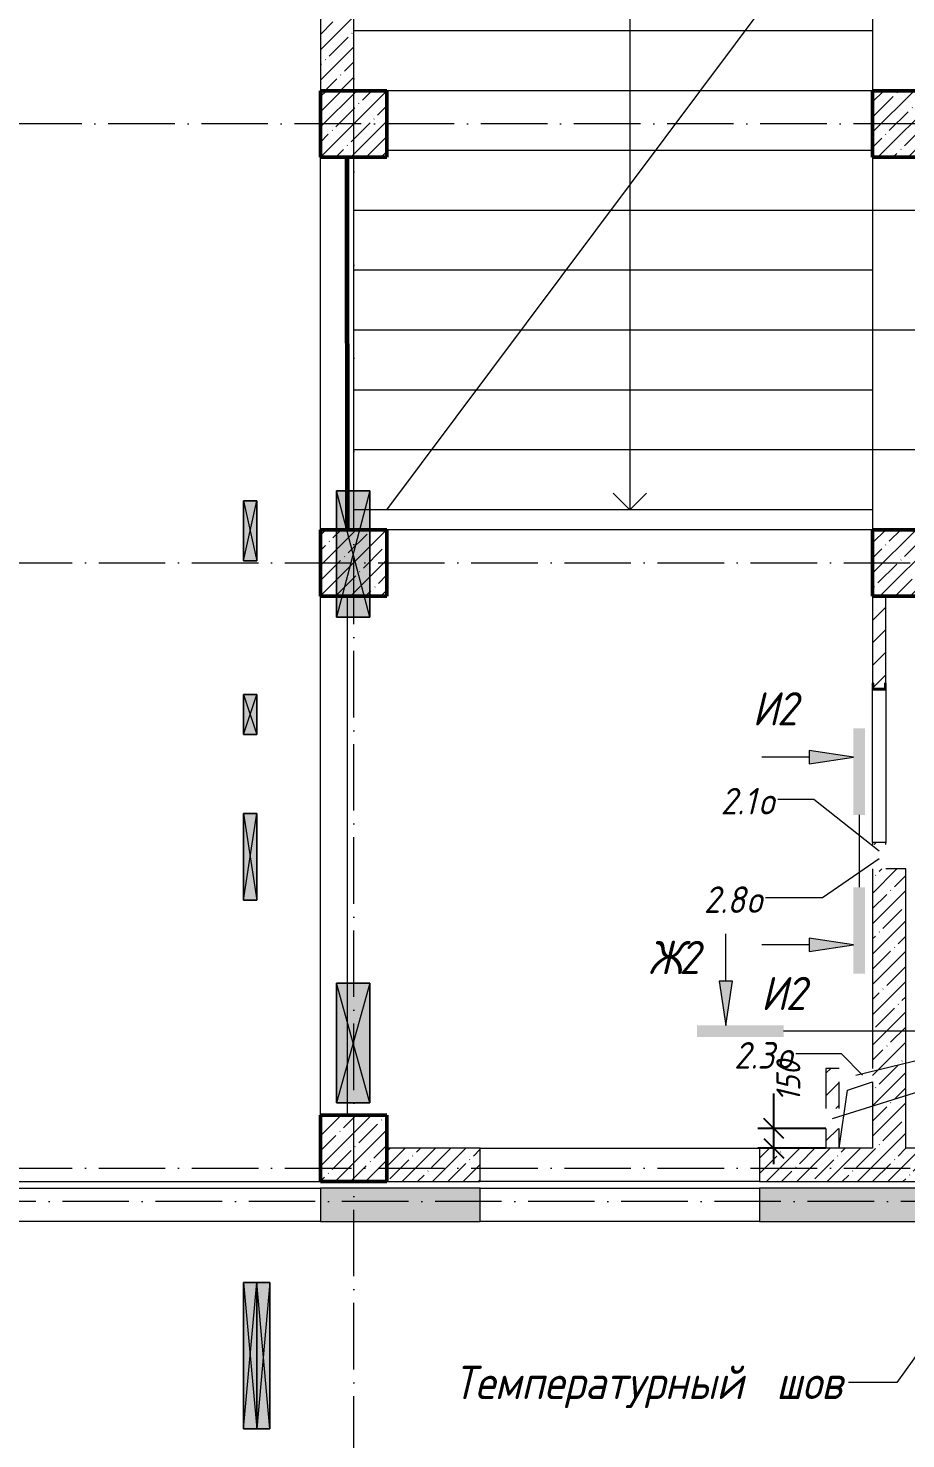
# Model space of a CAD drawing. Header units: millimetres. Extents: x -356862 to 418287, y 0 to 839748.
# Drawn here: x -8256 to -1659, y 318141 to 328744 of the extents above; entities that cross this region are included whole.
import ezdxf

# ---------------------------------------------------------------- set-up
doc = ezdxf.new("R2010")
doc.units = ezdxf.units.MM
doc.linetypes.add('200_ШТРИХ_ш1п0_6_', pattern=[160, 100, -60])
doc.linetypes.add('50_200_ШТРИХ_1Т_ш5_п1_п1_', pattern=[700, 500, -100, 0, -100])
for name, color, linetype, lineweight in [('11)Плитка подокон', 170, 'Continuous', 60), ('A-____-____-DIMS', 7, 'Continuous', 9), ('A-____-NOTE-TEXT', 7, 'Continuous', 9), ('A-____-NOTE-TEXT-1', 7, 'Continuous', 5), ('A-DETL-____-OTLN-4', 7, 'Continuous', 18), ('A-DETL-GENF-OTLN', 7, 'Continuous', 9), ('A-FLOR-____-OTLN', 7, 'Continuous', 9), ('A-GENM-____-MCUT', 7, 'Continuous', 25), ('A-GENM-____-OTLN', 7, 'Continuous', 9), ('A-GENM-____-OTLN-1', 7, 'Continuous', 25), ('A-GLAZ-____-IDEN', 7, 'Continuous', 9), ('A-GLAZ-____-OTLN', 7, 'Continuous', 9), ('A-WALL-____-MCUT-1', 7, 'Continuous', 9), ('A-WALL-____-OTLN', 7, 'Continuous', 9), ('A-WALL-____-PATT-1', 7, 'Continuous', 9), ('A-WALL-FNSH-MCUT-1', 7, 'Continuous', 9), ('G-____-____-TEXT', 7, 'Continuous', 9), ('I-WALL-____-OTLN', 7, 'Continuous', 9), ('S-COLS-____-MCUT', 7, 'Continuous', 50), ('S-COLS-____-OTLN', 7, 'Continuous', 9), ('S-GRID-____-OTLN-1', 7, '50_200_ШТРИХ_1Т_ш5_п1_п1_', 9), ('S-STRS-____-OTLN-1', 7, 'Continuous', 9)]:
    doc.layers.add(name, color=color, linetype=linetype, lineweight=lineweight)
for name, color, linetype, lineweight, true_color in [('A-DETL-GENF-OTLN-4', 9, '200_ШТРИХ_ш1п0_6_', 9, 0x808080), ('A-DETL-GENF-OTLN-5', 7, 'Continuous', 5, 0xc0c0c0), ('A-GLAZ-____-OTLN-1', 7, 'Continuous', 9, 0xc0c0c0)]:
    doc.layers.add(name, color=color, linetype=linetype, lineweight=lineweight, true_color=true_color)
doc.styles.add('ISOCPEUR_I', font='isocpeui.ttf', dxfattribs={"width": 0.9, "height": 2.5})
doc.styles.add('ISOCPEUR_I_10', font='isocpeui.ttf', dxfattribs={"width": 0.9, "height": 180})
doc.styles.add('ISOCPEUR_I_9', font='isocpeui.ttf', dxfattribs={"width": 0.9, "height": 250})
doc.dimstyles.new('ISO-1_8_0_9К_СРЕДНИЙ_Кладочные_3', dxfattribs={"dimscale": 304.8, "dimtxt": 179.276612, "dimasz": 0.492126, "dimexe": 0.393701, "dimexo": 0, "dimgap": 0, "dimtad": 1, "dimdec": 3, "dimrnd": 0.001, "dimdsep": 46, "dimtxsty": 'ISOCPEUR_I_10', "dimblk1": 'OBLIQUE', "dimblk2": 'OBLIQUE', "dimsah": 1, "dimcen": 0.09, "dimdle": 0.393701, "dimazin": 0, "dimtfac": 1, "dimtdec": 4, "dimtix": 1, "dimtmove": 0, "dimatfit": 3, "dimfxl": 1, "dimtvp": 1, "dimtolj": 1, "dimtzin": 0, "dimarcsym": 2})
pattern_1 = [(45, (-15659.08, 310542.9), (-84.8528, 84.8528), [])]
pattern_2 = [(45, (-15659.08, 310542.9), (-114.04925, 114.04925), []), (45, (-15545.03, 310542.9), (-114.04925, 114.04925), [201.612, -40.322, 3.353, -36.97])]

# ---------------------------------------------------------------- blocks, each defined once
blk = doc.blocks.new('BSC_Колонна _Прямоугольная - 500х500-V103-АР1_План отверстий 2 этажа в осях 1-64_А-ГГ')
at = {"layer": 'S-COLS-____-OTLN'}
h = blk.add_hatch(dxfattribs=at)
h.set_pattern_fill('FP_132', color=256, style=0, pattern_type=2)
h.set_pattern_definition([(45, (-9850, -9781.04), (-114.0493, 114.0493), []), (45, (-9735.95, -9781.04), (-114.0493, 114.0493), [201.613, -40.323, 3.353, -36.97])])
h.paths.add_polyline_path([(-250, -250), (250, -250), (250, 250), (-250, 250)], flags=0)
at = {"layer": 'S-COLS-____-MCUT'}
for p, q in [((250, 250), (-250, 250)), ((-250, 250), (-250, -250)), ((250, -250), (250, 250)), ((-250, -250), (250, -250))]:
    blk.add_line(p, q, dxfattribs=at)
blk = doc.blocks.new('BSC_Колонна _Прямоугольная - 500х500-V105-АР1_План отверстий 2 этажа в осях 1-64_А-ГГ')
at = {"layer": 'S-COLS-____-OTLN'}
h = blk.add_hatch(dxfattribs=at)
h.set_pattern_fill('FP_134', color=256, style=0, pattern_type=2)
h.set_pattern_definition([(45, (-9850, -17481.04), (-114.0493, 114.0493), []), (45, (-9735.95, -17481.04), (-114.0493, 114.0493), [201.613, -40.323, 3.353, -36.97])])
h.paths.add_polyline_path([(-250, -250), (250, -250), (250, 250), (-250, 250)], flags=0)
at = {"layer": 'S-COLS-____-MCUT'}
for p, q in [((250, 250), (-250, 250)), ((-250, 250), (-250, -250)), ((250, -250), (250, 250)), ((-250, -250), (250, -250))]:
    blk.add_line(p, q, dxfattribs=at)
blk = doc.blocks.new('BSC_Колонна _Прямоугольная - 500х700-V110-АР1_План отверстий 2 этажа в осях 1-64_А-ГГ')
at = {"layer": 'S-COLS-____-OTLN'}
h = blk.add_hatch(dxfattribs=at)
h.set_pattern_fill('FP_139', color=256, style=0, pattern_type=2)
h.set_pattern_definition([(315, (-17481.04, 14100), (114.0493, 114.0493), []), (315, (-17481.04, 13985.95), (114.0493, 114.0493), [201.612, -40.322, 3.353, -36.97])])
h.paths.add_polyline_path([(-250, 350), (-250, -350), (250, -350), (250, 350)], flags=0)
at = {"layer": 'S-COLS-____-MCUT'}
for p, q in [((250, 350), (-250, 350)), ((-250, 350), (-250, -350)), ((250, -350), (250, 350)), ((-250, -350), (250, -350))]:
    blk.add_line(p, q, dxfattribs=at)
blk = doc.blocks.new('BSC_Колонна _Прямоугольная - 500х700-V134-АР1_План отверстий 2 этажа в осях 1-64_А-ГГ')
at = {"layer": 'S-COLS-____-OTLN'}
h = blk.add_hatch(dxfattribs=at)
h.set_pattern_fill('FP_164', color=256, style=0, pattern_type=2)
h.set_pattern_definition([(315, (-14181.04, 14100), (114.0493, 114.0493), []), (315, (-14181.04, 13985.95), (114.0493, 114.0493), [201.612, -40.322, 3.353, -36.97])])
h.paths.add_polyline_path([(-250, 350), (-250, -350), (250, -350), (250, 350)], flags=0)
at = {"layer": 'S-COLS-____-MCUT'}
for p, q in [((250, 350), (-250, 350)), ((-250, 350), (-250, -350)), ((250, -350), (250, 350)), ((-250, -350), (250, -350))]:
    blk.add_line(p, q, dxfattribs=at)
blk = doc.blocks.new('154_Стойка_СКБ_Швеллер - СМ-2180_100-28318692-АР1_План отверстий 2 этажа в осях 1-64_А-ГГ')
at = {"layer": 'A-GENM-____-MCUT'}
for p, q in [((171, 50), (125, 50)), ((125, 50), (125, -50)), ((129.5, 42.4), (171, 42.4)), ((129.5, -42.4), (129.5, 42.4)), ((171, 42.4), (171, 50)), ((125, -50), (171, -50)), ((171, -42.4), (129.5, -42.4)), ((171, -50), (171, -42.4))]:
    blk.add_line(p, q, dxfattribs=at)
blk = doc.blocks.new('AR_Отверстие прямоугольное _в плите_ - AR_Отверстие прямоугольное _в плите_-V185-АР1_План отверстий 2 этажа в осях 1-64_А-ГГ')
at = {"layer": 'A-GENM-____-OTLN'}
for p, q in [((-63, 188), (125, 250)), ((-125, -250), (-63, 188))]:
    blk.add_line(p, q, dxfattribs=at)
blk = doc.blocks.new('AR_Отверстие прямоугольное _в стене__БезПР - AR_Отверстие прямоугольное _в стене__БезПР-30590122-АР1_План отверстий 2 этажа в осях 1-64_А-ГГ')
at = {"layer": 'A-GLAZ-____-OTLN-1'}
blk.add_hatch(color=256, dxfattribs=at).paths.add_polyline_path([(475, -125), (475, 125), (-475, 125), (-475, -125)], flags=0)
at = {"layer": 'A-DETL-GENF-OTLN'}
for p, q in [((-475, -125), (-475, 125)), ((-475, 125), (475, 125)), ((475, 125), (-475, -125)), ((-475, 125), (475, -125)), ((475, 125), (-475, 125)), ((-475, 125), (-475, -125)), ((475, 125), (475, -125)), ((475, -125), (475, 125)), ((475, -125), (-475, -125)), ((-475, -125), (475, -125))]:
    blk.add_line(p, q, dxfattribs=at)
at = {"layer": 'A-GLAZ-____-OTLN'}
blk.add_line((475, 125), (-475, 125), dxfattribs=at)
blk = doc.blocks.new('AR_Отверстие прямоугольное _в стене__БезПР - AR_Отверстие прямоугольное _в стене__БезПР-30590124-АР1_План отверстий 2 этажа в осях 1-64_А-ГГ')
at = {"layer": 'A-GLAZ-____-OTLN-1'}
blk.add_hatch(color=256, dxfattribs=at).paths.add_polyline_path([(450, -125), (450, 125), (-450, 125), (-450, -125)], flags=0)
at = {"layer": 'A-DETL-GENF-OTLN'}
for p, q in [((-450, -125), (-450, 125)), ((-450, 125), (450, 125)), ((450, 125), (-450, -125)), ((-450, 125), (450, -125)), ((450, 125), (-450, 125)), ((-450, 125), (-450, -125)), ((450, 125), (450, -125)), ((450, -125), (450, 125)), ((450, -125), (-450, -125)), ((-450, -125), (450, -125))]:
    blk.add_line(p, q, dxfattribs=at)
at = {"layer": 'A-GLAZ-____-OTLN'}
blk.add_line((450, 125), (-450, 125), dxfattribs=at)
blk = doc.blocks.new('AR_Отверстие прямоугольное _в стене__БезПР - AR_Отверстие прямоугольное _в стене__БезПР-36428237-АР1_План отверстий 2 этажа в осях 1-64_А-ГГ')
at = {"layer": 'A-GLAZ-____-OTLN'}
blk.add_hatch(color=256, dxfattribs=at).paths.add_polyline_path([(-325, -50), (325, -50), (325, 50), (-325, 50)], flags=0)
at = {"layer": 'A-DETL-GENF-OTLN'}
for p, q in [((-325, -50), (-325, 50)), ((-325, 50), (325, 50)), ((325, 50), (-325, -50)), ((-325, 50), (325, -50)), ((325, 50), (-325, 50)), ((-325, 50), (-325, -50)), ((325, 50), (325, -50)), ((325, -50), (325, 50)), ((325, -50), (-325, -50)), ((-325, -50), (325, -50))]:
    blk.add_line(p, q, dxfattribs=at)
at = {"layer": 'A-GLAZ-____-OTLN'}
blk.add_line((325, 50), (-325, 50), dxfattribs=at)
blk = doc.blocks.new('AR_Отверстие прямоугольное _в стене_ - AR_Отверстие прямоугольное _в стене__ОВ-36889588-АР1_План отверстий 2 этажа в осях 1-64_А-ГГ')
at = {"layer": 'A-GLAZ-____-OTLN'}
blk.add_hatch(color=256, dxfattribs=at).paths.add_polyline_path([(-550, -50), (550, -50), (550, 50), (-550, 50)], flags=0)
at = {"layer": 'A-DETL-GENF-OTLN'}
for p, q in [((-550, -50), (-550, 50)), ((-550, 50), (550, 50)), ((550, 50), (-550, -50)), ((-550, 50), (550, -50)), ((550, 50), (-550, 50)), ((-550, 50), (-550, -50)), ((550, 50), (550, -50)), ((550, -50), (550, 50))]:
    blk.add_line(p, q, dxfattribs=at)
blk = doc.blocks.new('AR_Отверстие прямоугольное _в стене__БезПР - AR_Отверстие прямоугольное _в стене__БезПР-36788913-АР1_План отверстий 2 этажа в осях 1-64_А-ГГ')
at = {"layer": 'A-GLAZ-____-OTLN'}
blk.add_hatch(color=256, dxfattribs=at).paths.add_polyline_path([(-225, -50), (225, -50), (225, 50), (-225, 50)], flags=0)
at = {"layer": 'A-DETL-GENF-OTLN'}
for p, q in [((-225, -50), (-225, 50)), ((-225, 50), (225, 50)), ((225, 50), (-225, -50)), ((-225, 50), (225, -50)), ((225, 50), (-225, 50)), ((-225, 50), (-225, -50)), ((225, 50), (225, -50)), ((225, -50), (225, 50)), ((225, -50), (-225, -50)), ((-225, -50), (225, -50))]:
    blk.add_line(p, q, dxfattribs=at)
at = {"layer": 'A-GLAZ-____-OTLN'}
blk.add_line((225, 50), (-225, 50), dxfattribs=at)
blk = doc.blocks.new('AR_Отверстие прямоугольное _в стене__БезПР - AR_Отверстие прямоугольное _в стене__БезПР-36788904-АР1_План отверстий 2 этажа в осях 1-64_А-ГГ')
at = {"layer": 'A-GLAZ-____-OTLN'}
blk.add_hatch(color=256, dxfattribs=at).paths.add_polyline_path([(150, -50), (150, 50), (-150, 50), (-150, -50)], flags=0)
at = {"layer": 'A-DETL-GENF-OTLN'}
for p, q in [((-150, -50), (-150, 50)), ((-150, 50), (150, 50)), ((150, 50), (-150, -50)), ((-150, 50), (150, -50)), ((150, 50), (-150, 50)), ((-150, 50), (-150, -50)), ((150, 50), (150, -50)), ((150, -50), (150, 50)), ((150, -50), (-150, -50)), ((-150, -50), (150, -50))]:
    blk.add_line(p, q, dxfattribs=at)
at = {"layer": 'A-GLAZ-____-OTLN'}
blk.add_line((150, 50), (-150, 50), dxfattribs=at)
blk = doc.blocks.new('AR_Отверстие прямоугольное _в стене_ - AR_Отверстие прямоугольное _в стене__ОВ-36943067-АР1_План отверстий 2 этажа в осях 1-64_А-ГГ')
at = {"layer": 'A-GLAZ-____-OTLN'}
blk.add_hatch(color=256, dxfattribs=at).paths.add_polyline_path([(-550, -50), (550, -50), (550, 50), (-550, 50)], flags=0)
at = {"layer": 'A-DETL-GENF-OTLN'}
for p, q in [((-550, -50), (-550, 50)), ((-550, 50), (550, 50)), ((550, 50), (-550, -50)), ((-550, 50), (550, -50)), ((550, 50), (-550, 50)), ((-550, 50), (-550, -50)), ((550, 50), (550, -50)), ((550, -50), (550, 50)), ((550, -50), (-550, -50)), ((-550, -50), (550, -50))]:
    blk.add_line(p, q, dxfattribs=at)
blk = doc.blocks.new('DET_L_Имитация разреза_ISO2-5 - Влево-36878805-АР1_План отверстий 2 этажа в осях 1-64_А-ГГ')
at = {"layer": 'A-DETL-GENF-OTLN-5'}
blk.add_line((143, 0), (687, 0), dxfattribs=at)
blk = doc.blocks.new('DET_L_Имитация разреза_ISO2-5 - Низ-36884722-АР1_План отверстий 2 этажа в осях 1-64_А-ГГ')
at = {"layer": 'A-DETL-GENF-OTLN-5'}
blk.add_line((143, 0), (1257, 0), dxfattribs=at)
blk = doc.blocks.new('_Oblique')
at = {"color": 0, "linetype": 'ByBlock', "lineweight": -2}
blk.add_line((-0.5, -0.5), (0.5, 0.5), dxfattribs=at)
blk = doc.blocks.new('*D9178')
at = {"layer": 'A-____-____-DIMS', "color": 0, "lineweight": -2, "transparency": 16777216}
for p, q in [((-2652, 320474), (-2652, 320737)), ((-2259, 320474), (-2772, 320474)), ((-2652, 320204), (-2652, 320474)), ((-2259, 320324), (-2772, 320324))]:
    blk.add_line(p, q, dxfattribs=at)
at = {"layer": 'Defpoints', "color": 0, "transparency": 16777216}
for p in [(-2652, 320474), (-2259, 320474), (-2259, 320324)]:
    blk.add_point(p, dxfattribs=at)
at = {"layer": 'A-____-____-DIMS', "color": 0, "lineweight": -2, "transparency": 16777216, "xscale": 150, "yscale": 150, "zscale": 150}
for p, rotation in [((-2652, 320474), 90), ((-2652, 320324), 270)]:
    blk.add_blockref('_Oblique', p, dxfattribs=dict(at, rotation=rotation))
at = {"layer": 'A-____-____-DIMS', "color": 0, "transparency": 16777216, "insert": (-2632, 320673), "char_height": 180, "width": 368.21, "attachment_point": 1, "rotation": 90, "line_spacing_factor": 1.149209, "style": 'ISOCPEUR_I_10'}
blk.add_mtext('\\A1;150', dxfattribs=at)

msp = doc.modelspace()

# ---------------------------------------------------------------- hatches: boundary and pattern name
at = {"layer": 'A-____-NOTE-TEXT-1'}
for points in [[(-1965.713, 322830.8496), (-1965.713, 323480.8496), (-2052.4496, 323480.8496), (-2052.4496, 322830.8496)], [(-2386.091, 323215.0015), (-2052.4496, 323265.0015), (-2386.091, 323315.0015)], [(-1965.713, 321637.0369), (-1965.713, 322287.0369), (-2052.4496, 322287.0369), (-2052.4496, 321637.0369)], [(-2386.091, 321802.885), (-2052.4496, 321852.885), (-2386.091, 321902.885)], [(-3011.8062, 321247.3116), (-2961.8062, 321580.953), (-3061.8062, 321580.953)], [(-3227.6543, 321160.575), (-2577.6543, 321160.575), (-2577.6543, 321247.3116), (-3227.6543, 321247.3116)]]:
    msp.add_hatch(color=256, dxfattribs=at).paths.add_polyline_path(points, flags=0)
at = {"layer": 'A-WALL-____-PATT-1'}
h = msp.add_hatch(dxfattribs=at)
h.set_pattern_fill('FP_25', color=256, style=0, pattern_type=2)
h.set_pattern_definition(pattern_2)
h.paths.add_polyline_path([(-6059.0813, 328273.9433), (-5809.0813, 328273.9433), (-5809.0813, 329123.9433), (-6059.0813, 329123.9433), (-6059.0813, 328478.6898)], flags=0)
h.paths.add_polyline_path([(-6059.0813, 329423.9433), (-5809.0813, 329423.9433), (-5809.0813, 332173.9433), (-6059.0813, 332173.9433), (-6059.0813, 331918.6657)], flags=0)
h = msp.add_hatch(dxfattribs=at)
h.set_pattern_fill('FP_4', color=256, style=0, pattern_type=2)
h.set_pattern_definition(pattern_1)
h.paths.add_polyline_path([(-1909.0813, 322608.9433), (-1809.0813, 322608.9433), (-1809.0813, 322623.9433), (-1909.0813, 322623.9433)], flags=0)
h.paths.add_polyline_path([(-1816.6813, 323778.4433), (-1815.6527, 323819.9433), (-1809.0813, 323819.9433), (-1809.0813, 324473.9433), (-1909.0813, 324473.9433), (-1909.0813, 323819.9433), (-1901.4813, 323819.9433), (-1901.4813, 323778.4433)], flags=0)
h = msp.add_hatch(dxfattribs=at)
h.set_pattern_fill('FP_25', color=256, style=0, pattern_type=2)
h.set_pattern_definition(pattern_2)
h.paths.add_polyline_path([(-1909.0813, 320323.9433), (-1659.0813, 320323.9433), (-1659.0813, 322423.9433), (-1909.0813, 322423.9433), (-1909.0813, 320823.9433)], flags=0)
h = msp.add_hatch(dxfattribs=at)
h.set_pattern_fill('FP_4', color=256, style=0, pattern_type=2)
h.set_pattern_definition(pattern_1)
h.paths.add_polyline_path([(-2259.0813, 320323.9433), (-2159.0813, 320323.9433), (-2159.0813, 320473.9433), (-2259.0813, 320473.9433)], flags=0)
h.paths.add_polyline_path([(-2199.0813, 320623.9433), (-2159.0813, 320623.9433), (-2159.0813, 320923.9433), (-2259.0813, 320923.9433), (-2259.0813, 320623.9433)], flags=0)
h = msp.add_hatch(dxfattribs=at)
h.set_pattern_fill('FP_25', color=256, style=0, pattern_type=2)
h.set_pattern_definition(pattern_2)
h.paths.add_polyline_path([(7190.9187, 320073.9433), (7190.9187, 320323.9433), (6990.9187, 320323.9433), (6990.9187, 320073.9433)], flags=0)
h.paths.add_polyline_path([(4890.9187, 320073.9433), (4890.9187, 320323.9433), (-2759.0813, 320323.9433), (-2759.0813, 320073.9433), (2001.872, 320073.9433)], flags=0)
h.paths.add_polyline_path([(-5067.9852, 320073.9433), (-4859.0813, 320073.9433), (-4859.0813, 320323.9433), (-5559.0813, 320323.9433), (-5559.0813, 320073.9433)], flags=0)
h = msp.add_hatch(dxfattribs=at)
h.set_pattern_fill('FP_25', color=256, style=0, pattern_type=2)
h.set_pattern_definition(pattern_2)
h.paths.add_polyline_path([(6990.9187, 319773.9433), (7890.9187, 319773.9433), (7890.9187, 320023.9433), (6990.9187, 320023.9433)], flags=0)
h.paths.add_polyline_path([(4890.9187, 319773.9433), (4890.9187, 320023.9433), (-2759.0813, 320023.9433), (-2759.0813, 319773.9433), (2001.872, 319773.9433)], flags=0)
h.paths.add_polyline_path([(-4859.0813, 319773.9433), (-4859.0813, 320023.9433), (-6059.0813, 320023.9433), (-6059.0813, 319773.9433), (-5067.9852, 319773.9433)], flags=0)
h.paths.add_polyline_path([(-10370.378, 319773.9433), (-10059.0813, 319773.9433), (-10059.0813, 320023.9433), (-17609.0813, 320023.9433), (-17609.0813, 319773.9433), (-12137.8423, 319773.9433)], flags=0)
at = {"layer": 'S-COLS-____-OTLN'}
h = msp.add_hatch(dxfattribs=at)
h.set_pattern_fill('FP_25', color=256, style=0, pattern_type=2)
h.set_pattern_definition(pattern_2)
h.paths.add_polyline_path([(-6059.0813, 324473.9433), (-5559.0813, 324473.9433), (-5559.0813, 324973.9433), (-6059.0813, 324973.9433)], flags=0)

# ---------------------------------------------------------------- linework, layer by layer
at = {"layer": '11)Плитка подокон'}
msp.add_lwpolyline([(-5861.1695, 327773.9433), (-5859.0813, 324973.9433)], dxfattribs=at)
at = {"layer": 'A-____-NOTE-TEXT'}
for p, q in [((-2052.4496, 323265.0015), (-2386.091, 323315.0015)), ((-2386.091, 323315.0015), (-2386.091, 323215.0015)), ((-2386.091, 323265.0015), (-2742.341, 323265.0015)), ((-2386.091, 323215.0015), (-2052.4496, 323265.0015)), ((-3011.8062, 321580.953), (-3011.8062, 321937.203)), ((-2386.091, 321852.885), (-2742.341, 321852.885)), ((-2386.091, 321902.885), (-2386.091, 321802.885)), ((-2052.4496, 321852.885), (-2386.091, 321902.885)), ((-2386.091, 321802.885), (-2052.4496, 321852.885)), ((-2961.8062, 321580.953), (-3061.8062, 321580.953)), ((-3061.8062, 321580.953), (-3011.8062, 321247.3116)), ((-3011.8062, 321247.3116), (-2961.8062, 321580.953))]:
    msp.add_line(p, q, dxfattribs=at)
at = {"layer": 'A-DETL-____-OTLN-4'}
msp.add_line((-5559.0813, 325123.9433), (7640.9187, 342773.9433), dxfattribs=at)
at = {"layer": 'A-FLOR-____-OTLN'}
for p, q in [((-5809.0813, 324973.9433), (-5809.0813, 327773.9433)), ((-1909.0813, 324973.9433), (-5559.0813, 324973.9433)), ((-10059.0813, 320073.9433), (-6059.0813, 320073.9433))]:
    msp.add_line(p, q, dxfattribs=at)
at = {"layer": 'A-GLAZ-____-IDEN'}
for p, q in [((-2350.9845, 322945.9753), (-2622.1168, 322945.9753)), ((-1859.0813, 322558.9433), (-2350.9845, 322945.9753)), ((-1859.0813, 322498.9433), (-2284.2794, 322205.7714)), ((-2284.2794, 322205.7714), (-2713.6119, 322205.7714)), ((-2142.6634, 321035.2375), (-2485.9392, 321035.2375)), ((-1984.0813, 320873.9433), (-2142.6634, 321035.2375)), ((-2034.0813, 320873.9433), (-1344.4356, 321040.8801)), ((-2209.0813, 320548.9433), (-1344.4356, 320820.6724))]:
    msp.add_line(p, q, dxfattribs=at)
at = {"layer": 'A-WALL-____-MCUT-1'}
for p, q in [((-6059.0813, 329123.9433), (-6059.0813, 328273.9433)), ((-5809.0813, 328273.9433), (-5809.0813, 329123.9433)), ((-1909.0813, 322423.9433), (-1909.0813, 320923.9433)), ((-1659.0813, 322423.9433), (-1809.0813, 322423.9433)), ((-1659.0813, 320323.9433), (-1659.0813, 322423.9433)), ((-1909.0813, 320823.9433), (-1909.0813, 320323.9433)), ((-4859.0813, 320323.9433), (-5559.0813, 320323.9433)), ((-4859.0813, 320073.9433), (-4859.0813, 320323.9433)), ((-1909.0813, 320323.9433), (-2759.0813, 320323.9433)), ((-2759.0813, 320323.9433), (-2759.0813, 320073.9433)), ((790.9187, 320323.9433), (-1659.0813, 320323.9433)), ((-4859.0813, 320023.9433), (-6059.0813, 320023.9433)), ((-6059.0813, 320023.9433), (-6059.0813, 319773.9433)), ((-5559.0813, 320073.9433), (-4859.0813, 320073.9433)), ((-4859.0813, 319773.9433), (-4859.0813, 320023.9433)), ((-2759.0813, 320073.9433), (4890.9187, 320073.9433)), ((4890.9187, 320023.9433), (-2759.0813, 320023.9433)), ((-2759.0813, 320023.9433), (-2759.0813, 319773.9433)), ((-6059.0813, 319773.9433), (-4859.0813, 319773.9433)), ((-2759.0813, 319773.9433), (4890.9187, 319773.9433))]:
    msp.add_line(p, q, dxfattribs=at)
at = {"layer": 'A-WALL-____-OTLN'}
for p, q in [((-4859.0813, 320323.9433), (-2759.0813, 320323.9433)), ((-10059.0813, 320023.9433), (-6059.0813, 320023.9433)), ((-2759.0813, 320073.9433), (-4859.0813, 320073.9433)), ((-4859.0813, 320023.9433), (-2759.0813, 320023.9433)), ((-6059.0813, 319773.9433), (-10059.0813, 319773.9433)), ((-2759.0813, 319773.9433), (-4859.0813, 319773.9433))]:
    msp.add_line(p, q, dxfattribs=at)
at = {"layer": 'A-WALL-FNSH-MCUT-1'}
for p, q in [((-1909.0813, 324473.9433), (-1909.0813, 323819.9433)), ((-1809.0813, 323819.9433), (-1809.0813, 324473.9433)), ((-1909.0813, 322623.9433), (-1909.0813, 322608.9433)), ((-1809.0813, 322623.9433), (-1909.0813, 322623.9433)), ((-1809.0813, 322608.9433), (-1809.0813, 322623.9433)), ((-2159.0813, 320923.9433), (-2259.0813, 320923.9433)), ((-2259.0813, 320923.9433), (-2259.0813, 320623.9433)), ((-2159.0813, 320623.9433), (-2159.0813, 320823.9433)), ((-2259.0813, 320473.9433), (-2259.0813, 320323.9433)), ((-2159.0813, 320323.9433), (-2159.0813, 320473.9433))]:
    msp.add_line(p, q, dxfattribs=at)
at = {"layer": 'G-____-____-TEXT'}
for p, q in [((-670.117, 320042.1023), (-1726.2094, 318563.9704)), ((-1726.2094, 318563.9704), (-2090.4758, 318563.9704))]:
    msp.add_line(p, q, dxfattribs=at)
at = {"layer": 'I-WALL-____-OTLN'}
for p, q in [((-6059.0813, 324973.9433), (-6059.0813, 327773.9433)), ((-5859.0813, 327773.9433), (-5859.0813, 324973.9433)), ((-6059.0813, 320573.9433), (-6059.0813, 324473.9433)), ((-5859.0813, 324473.9433), (-5859.0813, 320573.9433)), ((-1909.0813, 322623.9433), (-1909.0813, 323773.9433)), ((-1809.0813, 323773.9433), (-1809.0813, 322623.9433))]:
    msp.add_line(p, q, dxfattribs=at)
at = {"layer": 'S-COLS-____-MCUT'}
for p, q in [((-5559.0813, 324973.9433), (-6059.0813, 324973.9433)), ((-6059.0813, 324973.9433), (-6059.0813, 324473.9433)), ((-5559.0813, 324473.9433), (-5559.0813, 324973.9433)), ((-6059.0813, 324473.9433), (-5559.0813, 324473.9433))]:
    msp.add_line(p, q, dxfattribs=at)
at = {"layer": 'S-GRID-____-OTLN-1'}
for p, q in [((-5809.0813, 306060.2949), (-5809.0813, 360423.8609)), ((11048.6579, 328023.9433), (-20327.8515, 328023.9433)), ((-20327.8515, 324723.9433), (11048.6579, 324723.9433)), ((-20327.8515, 320173.9433), (8211.5194, 320173.9433)), ((88415.3253, 319923.9433), (-20104.6453, 319923.9433))]:
    msp.add_line(p, q, dxfattribs=at)
at = {"layer": 'S-STRS-____-OTLN-1'}
for p, q in [((-3734.0813, 329173.9433), (-3734.0813, 328723.9433)), ((-1909.0813, 329173.9433), (-1909.0813, 328273.9433)), ((-1909.0813, 328723.9433), (-5809.0813, 328723.9433)), ((-1909.0813, 328723.9433), (-5809.0813, 328723.9433)), ((-3734.0813, 328723.9433), (-3734.0813, 328273.9433)), ((-1909.0813, 328723.9433), (-1909.0813, 328273.9433)), ((-1909.0813, 328273.9433), (-5559.0813, 328273.9433)), ((-1909.0813, 328273.9433), (-5559.0813, 328273.9433)), ((-3734.0813, 328273.9433), (-3734.0813, 327823.9433)), ((-1909.0813, 327823.9433), (-5559.0813, 327823.9433)), ((-1909.0813, 327823.9433), (-5559.0813, 327823.9433)), ((-3734.0813, 327823.9433), (-3734.0813, 327373.9433)), ((-1909.0813, 327773.9433), (-1909.0813, 327373.9433)), ((-1909.0813, 327773.9433), (-1909.0813, 327373.9433)), ((-1909.0813, 327373.9433), (-5809.0813, 327373.9433)), ((-1909.0813, 327373.9433), (-5809.0813, 327373.9433)), ((-3734.0813, 327373.9433), (-3734.0813, 326923.9433)), ((-1909.0813, 327373.9433), (-1909.0813, 326473.9433)), ((5690.9187, 327373.9433), (-1909.0813, 327373.9433)), ((5690.9187, 327373.9433), (-1909.0813, 327373.9433)), ((-1909.0813, 326923.9433), (-5809.0813, 326923.9433)), ((-1909.0813, 326923.9433), (-5809.0813, 326923.9433)), ((-3734.0813, 326923.9433), (-3734.0813, 326473.9433)), ((-1909.0813, 326923.9433), (-1909.0813, 326473.9433)), ((-1909.0813, 326473.9433), (-5809.0813, 326473.9433)), ((-1909.0813, 326473.9433), (-5809.0813, 326473.9433)), ((-3734.0813, 326473.9433), (-3734.0813, 326023.9433)), ((-1909.0813, 326473.9433), (-1909.0813, 325573.9433)), ((5690.9187, 326473.9433), (-1909.0813, 326473.9433)), ((5690.9187, 326473.9433), (-1909.0813, 326473.9433)), ((-1909.0813, 326023.9433), (-5809.0813, 326023.9433)), ((-1909.0813, 326023.9433), (-5809.0813, 326023.9433)), ((-3734.0813, 326023.9433), (-3734.0813, 325573.9433)), ((-1909.0813, 326023.9433), (-1909.0813, 325573.9433)), ((-1909.0813, 325573.9433), (-5809.0813, 325573.9433)), ((-1909.0813, 325573.9433), (-5809.0813, 325573.9433)), ((-3734.0813, 325573.9433), (-3734.0813, 325123.9433)), ((-1909.0813, 325573.9433), (-1909.0813, 324973.9433)), ((5690.9187, 325573.9433), (-1909.0813, 325573.9433)), ((5690.9187, 325573.9433), (-1909.0813, 325573.9433)), ((-3734.0813, 325123.9433), (-3859.0813, 325248.9433)), ((-3734.0813, 325123.9433), (-3609.0813, 325248.9433)), ((-1909.0813, 325123.9433), (-5809.0813, 325123.9433))]:
    msp.add_line(p, q, dxfattribs=at)

# ---------------------------------------------------------------- block references
at = {"layer": 'A-DETL-GENF-OTLN-4'}
for name, p, rotation in [('DET_L_Имитация разреза_ISO2-5 - Влево-36878805-АР1_План отверстий 2 этажа в осях 1-64_А-ГГ', (-2009.0813, 322973.9433), 270.0000000000005), ('DET_L_Имитация разреза_ISO2-5 - Низ-36884722-АР1_План отверстий 2 этажа в осях 1-64_А-ГГ', (-1320.748, 321203.9433), 180)]:
    msp.add_blockref(name, p, dxfattribs=dict(at, rotation=rotation))
at = {"layer": 'A-GENM-____-OTLN'}
msp.add_blockref('AR_Отверстие прямоугольное _в плите_ - AR_Отверстие прямоугольное _в плите_-V185-АР1_План отверстий 2 этажа в осях 1-64_А-ГГ', (-2034.0813, 320573.9433), dxfattribs=at)
at = {"layer": 'A-GENM-____-OTLN-1', "rotation": 89.99999999999993}
msp.add_blockref('154_Стойка_СКБ_Швеллер - СМ-2180_100-28318692-АР1_План отверстий 2 этажа в осях 1-64_А-ГГ', (-1859.0813, 323648.9433), dxfattribs=at)
at = {"layer": 'A-GLAZ-____-OTLN'}
for name, p, rotation in [('AR_Отверстие прямоугольное _в стене__БезПР - AR_Отверстие прямоугольное _в стене__БезПР-30590122-АР1_План отверстий 2 этажа в осях 1-64_А-ГГ', (-5813.5663, 324790.553), 269.9999999999999), ('AR_Отверстие прямоугольное _в стене__БезПР - AR_Отверстие прямоугольное _в стене__БезПР-36788913-АР1_План отверстий 2 этажа в осях 1-64_А-ГГ', (-6588.5663, 324965.553), 89.99999999999991), ('AR_Отверстие прямоугольное _в стене__БезПР - AR_Отверстие прямоугольное _в стене__БезПР-36788904-АР1_План отверстий 2 этажа в осях 1-64_А-ГГ', (-6588.5663, 323585.553), 89.99999999999991), ('AR_Отверстие прямоугольное _в стене__БезПР - AR_Отверстие прямоугольное _в стене__БезПР-36428237-АР1_План отверстий 2 этажа в осях 1-64_А-ГГ', (-6588.5663, 322515.553), 89.99999999999991), ('AR_Отверстие прямоугольное _в стене__БезПР - AR_Отверстие прямоугольное _в стене__БезПР-30590124-АР1_План отверстий 2 этажа в осях 1-64_А-ГГ', (-5813.5663, 321115.553), 269.9999999999999), ('AR_Отверстие прямоугольное _в стене_ - AR_Отверстие прямоугольное _в стене__ОВ-36889588-АР1_План отверстий 2 этажа в осях 1-64_А-ГГ', (-6588.5663, 318765.553), 89.99999999999991), ('AR_Отверстие прямоугольное _в стене_ - AR_Отверстие прямоугольное _в стене__ОВ-36943067-АР1_План отверстий 2 этажа в осях 1-64_А-ГГ', (-6488.5663, 318765.553), 269.9999999999999)]:
    msp.add_blockref(name, p, dxfattribs=dict(at, rotation=rotation))
at = {"layer": 'S-COLS-____-OTLN'}
for name, p in [('BSC_Колонна _Прямоугольная - 500х500-V105-АР1_План отверстий 2 этажа в осях 1-64_А-ГГ', (-5809.0813, 328023.9433)), ('BSC_Колонна _Прямоугольная - 500х500-V103-АР1_План отверстий 2 этажа в осях 1-64_А-ГГ', (-5809.0813, 320323.9433))]:
    msp.add_blockref(name, p, dxfattribs=at)
at = {"layer": 'S-COLS-____-OTLN', "rotation": 89.9999999999999}
for name, p in [('BSC_Колонна _Прямоугольная - 500х700-V110-АР1_План отверстий 2 этажа в осях 1-64_А-ГГ', (-1559.0813, 328023.9433)), ('BSC_Колонна _Прямоугольная - 500х700-V134-АР1_План отверстий 2 этажа в осях 1-64_А-ГГ', (-1559.0813, 324723.9433))]:
    msp.add_blockref(name, p, dxfattribs=at)

# ---------------------------------------------------------------- texts
at = {"layer": 'A-____-NOTE-TEXT', "char_height": 250, "attachment_point": 1, "style": 'ISOCPEUR_I'}
for s, insert, width in [('\\fISOCPEUR|b0|i1|c204|p34|;\\W.9;И', (-2812.4717, 323753.0098), 223.670813), ('\\fISOCPEUR|b0|i1|c204|p34|;\\W.9;2', (-2627.9248, 323753.0098), 202.02525), ('\\fISOCPEUR|b0|i1|c204|p34|;\\W.9;Ж', (-3595.2147, 321883.7409), 281.392312), ('\\fISOCPEUR|b0|i1|c204|p34|;\\W.9;2', (-3363.0428, 321883.7409), 202.02525), ('\\fISOCPEUR|b0|i1|c204|p34|;\\W.9;И', (-2747.7028, 321613.1835), 223.670813), ('\\fISOCPEUR|b0|i1|c204|p34|;\\W.9;2', (-2563.1559, 321613.1835), 202.02525)]:
    msp.add_mtext(s, dxfattribs=dict(at, insert=insert, width=width))
at = {"layer": 'A-GLAZ-____-IDEN', "char_height": 200, "attachment_point": 1, "style": 'ISOCPEUR_I_9'}
for s, insert, width in [('2.1', (-3051.0745, 323033.5899), 346.329), ('\\fISOCPEUR|b0|i1|c204|p34|;\\W.9;о', (-2765.3245, 323033.5899), 158.734125), ('2.8', (-3177.6613, 322293.386), 389.620125), ('\\fISOCPEUR|b0|i1|c204|p34|;\\W.9;о', (-2856.1925, 322293.386), 158.734125), ('2.3', (-2949.9885, 321122.8521), 389.620125), ('\\fISOCPEUR|b0|i1|c204|p34|;\\W.9;о', (-2628.5198, 321122.8521), 158.734125)]:
    msp.add_mtext(s, dxfattribs=dict(at, insert=insert, width=width))
at = {"layer": 'G-____-____-TEXT', "char_height": 250, "attachment_point": 1, "style": 'ISOCPEUR_I'}
for s, insert, width in [('Температурный', (-5055.7674, 318688.9704), 2763.416813), ('шов', (-2632.8455, 318688.9704), 656.582063)]:
    msp.add_mtext(s, dxfattribs=dict(at, insert=insert, width=width))

# ---------------------------------------------------------------- dimensions: what is measured, and where the dimension line sits
at = {"layer": 'A-____-____-DIMS'}
dim = msp.add_linear_dim(base=(-2652.4897, 320473.9433), p1=(-2259.0813, 320323.9433), p2=(-2259.0813, 320473.9433), angle=90, dimstyle='ISO-1_8_0_9К_СРЕДНИЙ_Кладочные_3', override={"dimpost": '<>', "dimfxl": 150}, dxfattribs=at)
dim.commit()
dim.dimension.update_dxf_attribs({"geometry": '*D9178', "text_midpoint": (-2512.2124, 320737.0092), "dimtype": 160, "text_rotation": 90})

doc.saveas('drawing.dxf')
